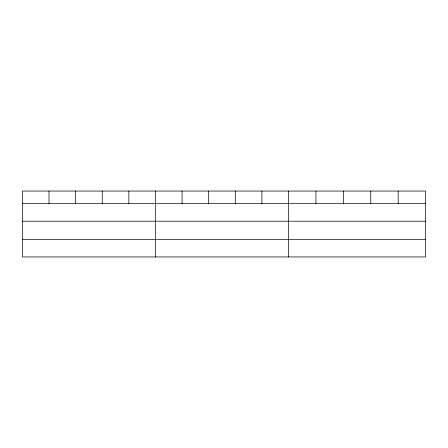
<?xml version="1.0" encoding="UTF-8"?>
<svg xmlns="http://www.w3.org/2000/svg" width="448" height="448" viewBox="0 0 448 448"><rect width="100%" height="100%" fill="white"/><g stroke="black" fill="none" stroke-linecap="round" stroke-linejoin="round"><path stroke-width="0.67" d="M425.6 221.206L425.6 191.05L22.4 191.05L22.4 256.95L425.6 256.95L425.6 221.206L22.4 221.206M22.4 203.599L425.6 203.599M22.4 239.344L425.6 239.344M398.182 191.05L398.182 203.599M370.765 191.05L370.765 203.599M343.347 191.05L343.347 203.599M315.93 191.05L315.93 203.599M288.512 191.05L288.512 256.95M261.901 191.05L261.901 203.599M235.29 191.05L235.29 203.599M208.678 191.05L208.678 203.599M182.067 191.05L182.067 203.599M155.456 191.05L155.456 256.95M128.845 191.05L128.845 203.599M102.234 191.05L102.234 203.599M75.622 191.05L75.622 203.599M49.011 191.05L49.011 203.599"/></g></svg>
